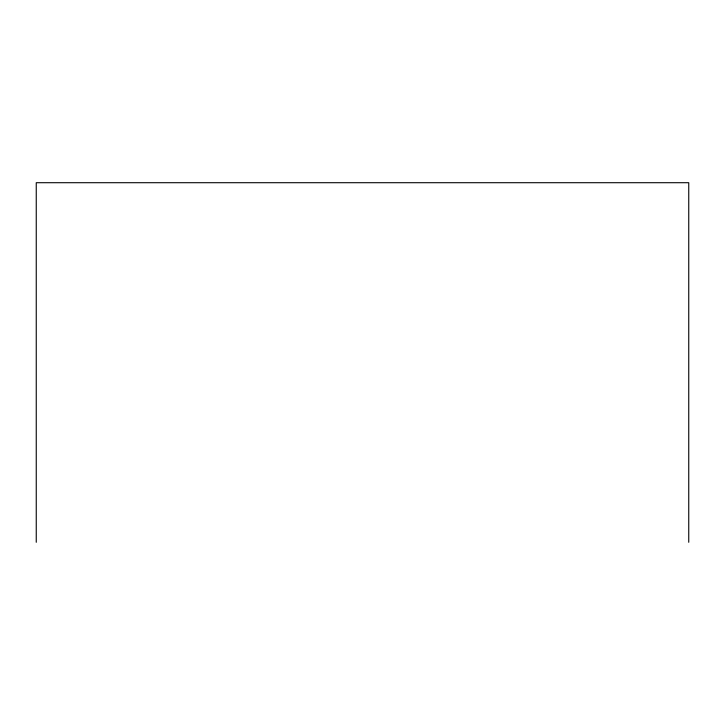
<?xml version="1.0" encoding="UTF-8"?>
<svg xmlns="http://www.w3.org/2000/svg" width="725" height="725" viewBox="0 0 725 725"><rect width="100%" height="100%" fill="white"/><g stroke="black" fill="none" stroke-linecap="round" stroke-linejoin="round"><path stroke-width="1.09" d="M688.75 542.291L688.75 182.709L36.25 182.709L36.25 542.291"/></g></svg>
